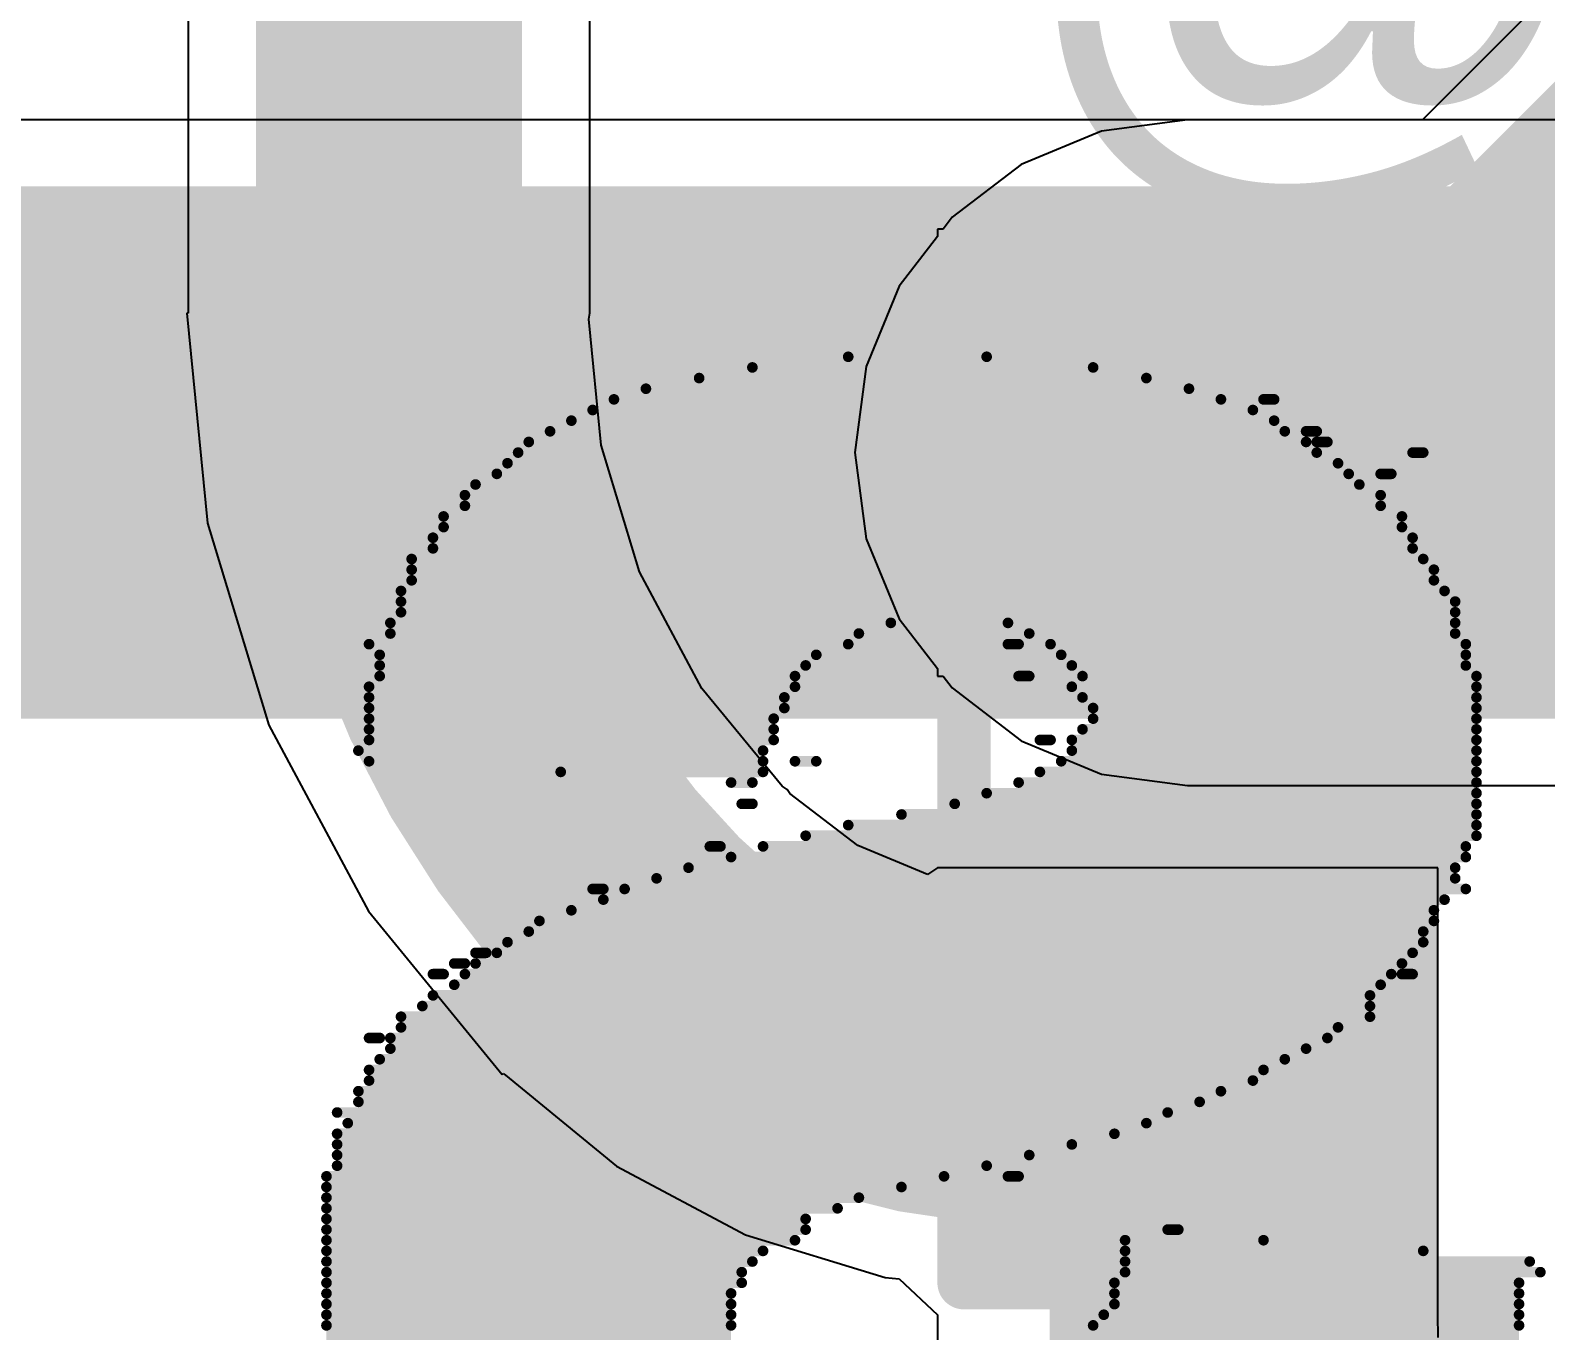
# Model space of a CAD drawing. Header units: millimetres. Extents: x -41 to 155, y -111 to 87.
# Drawn here: x -10.685 to -7.071, y 9.817 to 12.92 of the extents above; entities that cross this region are included whole.
import ezdxf

# ---------------------------------------------------------------- set-up
doc = ezdxf.new("R2010")
doc.units = ezdxf.units.MM
for name, color, linetype in [('BottomLayer', 5, 'Continuous'), ('BottomOverlay', 54, 'Continuous'), ('DrillDrawing', 1, 'Continuous'), ('Mechanical1', 6, 'Continuous'), ('Mechanical2', 216, 'Continuous'), ('TopLayer', 1, 'Continuous'), ('TopOverlay', 2, 'Continuous'), ('TopPaste', 8, 'Continuous'), ('TopSolder', 216, 'Continuous'), ('ViaHoleLayer', 16, 'Continuous')]:
    doc.layers.add(name, color=color, linetype=linetype)
doc.styles.add('Arial', font='', dxfattribs={"height": 0.2})
doc.styles.get('Arial').set_extended_font_data('Arial')

# ---------------------------------------------------------------- blocks, each defined once
blk = doc.blocks.new('R___0603_83')
at = {"layer": 'TopLayer'}
for points in [[(-0.38099746, 0.44450508), (-0.38099746, -0.44449492), (-1.14299746, -0.44449492), (-1.14299746, 0.44450508)], [(1.14299746, 0.44449492), (1.14299746, -0.44450508), (0.38099746, -0.44450508), (0.38099746, 0.44449492)]]:
    blk.add_hatch(color=1, dxfattribs=at).paths.add_polyline_path(points)
at = {"layer": 'TopPaste'}
for points in [[(-0.38099746, 0.44450508), (-0.38099746, -0.44449492), (-1.14299746, -0.44449492), (-1.14299746, 0.44450508)], [(1.14299746, 0.44449492), (1.14299746, -0.44450508), (0.38099746, -0.44450508), (0.38099746, 0.44449492)]]:
    blk.add_hatch(color=8, dxfattribs=at).paths.add_polyline_path(points)
at = {"layer": 'TopSolder'}
for points in [[(-0.27939746, 0.54610508), (-0.27939746, -0.5460949199999999), (-1.24459746, -0.5460949199999999), (-1.24459746, 0.54610508)], [(1.24459746, 0.5460949199999999), (1.24459746, -0.54610508), (0.27939746, -0.54610508), (0.27939746, 0.5460949199999999)]]:
    blk.add_hatch(color=216, dxfattribs=at).paths.add_polyline_path(points)
at = {"layer": 'TopOverlay', "const_width": 0.127}
for points in [[(-1.2192, 0.53340508), (-1.21920254, -0.53339492)], [(-1.2192, 0.53340508), (1.21920254, 0.53339492)], [(1.21920254, 0.53339492), (1.2192, -0.53340508)], [(-1.21920254, -0.53339492), (1.2192, -0.53340508)]]:
    blk.add_lwpolyline(points, dxfattribs=at)
at = {"layer": 'TopOverlay', "const_width": 0.0635}
for points in [[(-1.25095, 0.53340508, 1), (-1.18745, 0.53340508, 1)], [(-1.25095, 0.53340508, 1), (-1.18745, 0.53340508, 1)], [(1.18745254, 0.53339492, 1), (1.25095254, 0.53339492, 1)], [(1.18745254, 0.53339492, 1), (1.25095254, 0.53339492, 1)], [(-1.25095254, -0.53339492, 1), (-1.18745254, -0.53339492, 1)], [(-1.25095254, -0.53339492, 1), (-1.18745254, -0.53339492, 1)], [(1.18745, -0.53340508, 1), (1.25095, -0.53340508, 1)], [(1.18745, -0.53340508, 1), (1.25095, -0.53340508, 1)]]:
    blk.add_lwpolyline(points, format="xyb", close=True, dxfattribs=at)

msp = doc.modelspace()

# ---------------------------------------------------------------- hatches: boundary and pattern name
at = {"layer": 'BottomLayer'}
h = msp.add_hatch(color=5, dxfattribs=at)
edge = h.paths.add_edge_path()
edge.add_arc((-7.03579746, 11.91259746), 0.2999994, 0, 360)
at = {"layer": 'TopLayer'}
h = msp.add_hatch(color=1, dxfattribs=at)
edge = h.paths.add_edge_path()
edge.add_arc((-7.03579746, 11.91259746), 0.2999994, 0, 360)
at = {"layer": 'ViaHoleLayer'}
h = msp.add_hatch(color=16, dxfattribs=at)
edge = h.paths.add_edge_path()
edge.add_arc((-7.03579746, 11.91259746), 0.1499997, 0, 360)

# ---------------------------------------------------------------- linework, layer by layer
at = {"layer": 'BottomLayer'}
for p, q in [((-1.72998384, 18.34157114), (-7.36476556, 12.70679196)), ((-7.36476556, 12.70679196), (-16.86682936, 12.70679196))]:
    msp.add_line(p, q, dxfattribs=at)
at = {"layer": 'BottomLayer', "const_width": 1.27}
for points in [[(-7.03579746, 11.91259746), (-1.16839492, 17.78)], [(-17.19579746, 11.91259746), (-7.03579746, 11.91259746)]]:
    msp.add_lwpolyline(points, dxfattribs=at)
at = {"layer": 'BottomLayer', "const_width": 0.635}
msp.add_lwpolyline([(-7.353297459999999, 11.91259746, 1), (-6.71829746, 11.91259746, 1)], format="xyb", close=True, dxfattribs=at)
msp.add_lwpolyline([(-7.353297459999999, 11.91259746, 1), (-6.71829746, 11.91259746, 1)], format="xyb", close=True, dxfattribs=at)
at = {"layer": 'BottomOverlay', "const_width": 0.0254}
for points in [[(-8.7343996, 12.1412), (-8.4041996, 12.1412)], [(-8.9629996, 12.1158), (-8.150199599999999, 12.1158)], [(-9.2169996, 12.065), (-7.9215996, 12.065)], [(-9.0899996, 12.0904), (-8.0231996, 12.0904)], [(-9.2931996, 12.0396), (-7.845399599999999, 12.0396)], [(-7.743799599999999, 12.0396), (-7.718399599999999, 12.0396)], [(-9.394799599999999, 11.9888), (-7.718399599999999, 11.9888)], [(-9.343999599999998, 12.0142), (-7.769199599999999, 12.0142)], [(-9.4455996, 11.9634), (-7.692999599999999, 11.9634)], [(-7.642199599999999, 11.9634), (-7.616799599999999, 11.9634)], [(-9.496399599999998, 11.938), (-7.642199599999999, 11.938)], [(-7.616799599999999, 11.938), (-7.591399599999999, 11.938)], [(-9.547199599999999, 11.8872), (-7.5659996, 11.8872)], [(-9.5217996, 11.9126), (-7.616799599999999, 11.9126)], [(-7.3881996, 11.9126), (-7.3627996, 11.9126)], [(-9.572599599999998, 11.8618), (-7.5405996, 11.8618)], [(-7.4643996, 11.8618), (-7.4389996, 11.8618)], [(-9.648799599999998, 11.811), (-7.4643996, 11.811)], [(-9.623399599999999, 11.8364), (-7.5151996, 11.8364)], [(-9.648799599999998, 11.7856), (-7.4643996, 11.7856)], [(-9.699599599999999, 11.7602), (-7.4135996, 11.7602)], [(-9.724999599999999, 11.7094), (-7.3881996, 11.7094)], [(-9.699599599999999, 11.7348), (-7.4135996, 11.7348)], [(-9.724999599999999, 11.684), (-7.3881996, 11.684)], [(-9.7757996, 11.6586), (-7.3627996, 11.6586)], [(-9.7757996, 11.6332), (-7.3373996, 11.6332)], [(-9.7757996, 11.6078), (-7.3373996, 11.6078)], [(-9.801199599999999, 11.5824), (-7.3119996, 11.5824)], [(-9.801199599999999, 11.557), (-7.2865996, 11.557)], [(-9.801199599999999, 11.5316), (-7.2865996, 11.5316)], [(-9.8265996, 11.5062), (-8.6327996, 11.5062)], [(-8.3533996, 11.5062), (-7.2865996, 11.5062)], [(-9.877399599999999, 11.4554), (-8.7343996, 11.4554)], [(-9.8265996, 11.4808), (-8.7089996, 11.4808)], [(-8.3533996, 11.4554), (-8.3279996, 11.4554)], [(-8.302599599999999, 11.4808), (-7.2865996, 11.4808)], [(-8.2517996, 11.4554), (-7.2611996, 11.4554)], [(-9.8519996, 11.43), (-8.8105996, 11.43)], [(-8.226399599999999, 11.43), (-7.2611996, 11.43)], [(-9.8519996, 11.4046), (-8.8359996, 11.4046)], [(-9.8519996, 11.3792), (-8.8613996, 11.3792)], [(-8.3279996, 11.3792), (-8.302599599999999, 11.3792)], [(-8.2009996, 11.4046), (-7.2611996, 11.4046)], [(-8.1755996, 11.3792), (-7.2357996, 11.3792)], [(-9.877399599999999, 11.3538), (-8.8613996, 11.3538)], [(-8.2009996, 11.3538), (-7.2357996, 11.3538)], [(-9.877399599999999, 11.3284), (-8.8867996, 11.3284)], [(-9.877399599999999, 11.303), (-8.8867996, 11.303)], [(-8.1755996, 11.3284), (-7.2357996, 11.3284)], [(-8.150199599999999, 11.303), (-7.2357996, 11.303)], [(-9.877399599999999, 11.2776), (-8.9121996, 11.2776)], [(-8.150199599999999, 11.2776), (-7.2357996, 11.2776)], [(-9.877399599999999, 11.2522), (-8.9121996, 11.2522)], [(-8.1755996, 11.2522), (-7.2357996, 11.2522)], [(-9.9027996, 11.2014), (-8.9375996, 11.2014)], [(-9.877399599999999, 11.2268), (-8.9121996, 11.2268)], [(-8.2771996, 11.2268), (-8.2517996, 11.2268)], [(-8.2009996, 11.2268), (-7.2357996, 11.2268)], [(-8.2009996, 11.2014), (-7.2357996, 11.2014)], [(-9.877399599999999, 11.176), (-8.9375996, 11.176)], [(-8.8613996, 11.176), (-8.8105996, 11.176)], [(-8.226399599999999, 11.176), (-7.2357996, 11.176)], [(-9.420199599999998, 11.1506), (-8.9375996, 11.1506)], [(-9.0137996, 11.1252), (-8.9629996, 11.1252)], [(-8.3279996, 11.1252), (-7.2357996, 11.1252)], [(-8.2771996, 11.1506), (-7.2357996, 11.1506)], [(-8.4041996, 11.0998), (-7.2357996, 11.0998)], [(-8.9883996, 11.0744), (-8.9629996, 11.0744)], [(-8.607399599999999, 11.049), (-7.2357996, 11.049)], [(-8.4803996, 11.0744), (-7.2357996, 11.0744)], [(-8.7343996, 11.0236), (-7.2357996, 11.0236)], [(-8.8359996, 10.9982), (-7.2357996, 10.9982)], [(-9.0645996, 10.9728), (-9.0391996, 10.9728)], [(-9.0137996, 10.9474), (-7.2611996, 10.9474)], [(-8.9375996, 10.9728), (-7.2611996, 10.9728)], [(-9.1153996, 10.922), (-7.2865996, 10.922)], [(-9.343999599999998, 10.8712), (-9.318599599999999, 10.8712)], [(-9.267799599999998, 10.8712), (-7.2611996, 10.8712)], [(-9.191599599999998, 10.8966), (-7.2865996, 10.8966)], [(-9.318599599999999, 10.8458), (-7.3119996, 10.8458)], [(-9.394799599999999, 10.8204), (-7.3373996, 10.8204)], [(-9.496399599999998, 10.7696), (-7.3627996, 10.7696)], [(-9.470999599999999, 10.795), (-7.3373996, 10.795)], [(-9.547199599999999, 10.7442), (-7.3627996, 10.7442)], [(-9.6741996, 10.6934), (-9.648799599999998, 10.6934)], [(-9.623399599999999, 10.7188), (-9.5979996, 10.7188)], [(-9.623399599999999, 10.6934), (-7.4135996, 10.6934)], [(-9.572599599999998, 10.7188), (-7.3881996, 10.7188)], [(-9.724999599999999, 10.668), (-9.699599599999999, 10.668)], [(-9.648799599999998, 10.668), (-7.4389996, 10.668)], [(-7.4135996, 10.668), (-7.3881996, 10.668)], [(-9.724999599999999, 10.6172), (-7.4897996, 10.6172)], [(-9.6741996, 10.6426), (-7.4643996, 10.6426)], [(-9.7503996, 10.5918), (-7.4897996, 10.5918)], [(-9.801199599999999, 10.5664), (-7.4897996, 10.5664)], [(-9.877399599999999, 10.5156), (-9.8519996, 10.5156)], [(-9.8265996, 10.5156), (-7.591399599999999, 10.5156)], [(-9.801199599999999, 10.541), (-7.5659996, 10.541)], [(-9.8265996, 10.4902), (-7.642199599999999, 10.4902)], [(-9.877399599999999, 10.4394), (-7.743799599999999, 10.4394)], [(-9.8519996, 10.4648), (-7.692999599999999, 10.4648)], [(-9.877399599999999, 10.414), (-7.769199599999999, 10.414)], [(-9.9027996, 10.3886), (-7.845399599999999, 10.3886)], [(-9.9027996, 10.3632), (-7.896199599999999, 10.3632)], [(-9.953599599999999, 10.3378), (-7.972399599999999, 10.3378)], [(-9.9281996, 10.3124), (-8.0231996, 10.3124)], [(-9.953599599999999, 10.287), (-8.0993996, 10.287)], [(-9.953599599999999, 10.2616), (-8.2009996, 10.2616)], [(-9.953599599999999, 10.2362), (-8.302599599999999, 10.2362)], [(-9.9789996, 10.1854), (-8.5057996, 10.1854)], [(-9.953599599999999, 10.2108), (-8.4041996, 10.2108)], [(-8.3533996, 10.1854), (-8.3279996, 10.1854)], [(-9.9789996, 10.16), (-8.607399599999999, 10.16)], [(-9.9789996, 10.1346), (-8.7089996, 10.1346)], [(-9.9789996, 10.1092), (-8.7597996, 10.1092)], [(-9.9789996, 10.0838), (-8.8359996, 10.0838)], [(-9.9789996, 10.0584), (-8.8359996, 10.0584)], [(-7.972399599999999, 10.0584), (-7.946999599999999, 10.0584)], [(-9.9789996, 10.033), (-8.8613996, 10.033)], [(-9.9789996, 10.0076), (-8.9375996, 10.0076)], [(-8.073999599999999, 10.033), (-7.743799599999999, 10.033)], [(-8.073999599999999, 10.0076), (-7.3627996, 10.0076)], [(-9.9789996, 9.9822), (-8.9629996, 9.9822)], [(-8.073999599999999, 9.9822), (-7.1087996, 9.9822)], [(-9.9789996, 9.9568), (-8.9883996, 9.9568)], [(-9.9789996, 9.9314), (-8.9883996, 9.9314)], [(-8.0993996, 9.9314), (-7.1341996, 9.9314)], [(-8.073999599999999, 9.9568), (-7.0833996, 9.9568)], [(-9.9789996, 9.906), (-9.0137996, 9.906)], [(-8.0993996, 9.906), (-7.1341996, 9.906)], [(-9.9789996, 9.8806), (-9.0137996, 9.8806)], [(-8.0993996, 9.8806), (-7.1341996, 9.8806)], [(-9.9789996, 9.8552), (-9.0137996, 9.8552)], [(-9.9789996, 9.8298), (-9.0137996, 9.8298)], [(-8.150199599999999, 9.8298), (-7.1341996, 9.8298)], [(-8.1247996, 9.8552), (-7.1341996, 9.8552)], [(-9.9789996, 9.8044), (-9.0137996, 9.8044)], [(-8.1247996, 9.8044), (-7.1341996, 9.8044)]]:
    msp.add_lwpolyline(points, dxfattribs=at)
at = {"layer": 'BottomOverlay', "const_width": 0.0127}
for points in [[(-8.7407496, 12.1412, 1), (-8.728049599999999, 12.1412, 1)], [(-8.4105496, 12.1412, 1), (-8.397849599999999, 12.1412, 1)], [(-8.9693496, 12.1158, 1), (-8.956649599999999, 12.1158, 1)], [(-8.1565496, 12.1158, 1), (-8.1438496, 12.1158, 1)], [(-9.223349599999999, 12.065, 1), (-9.2106496, 12.065, 1)], [(-9.0963496, 12.0904, 1), (-9.0836496, 12.0904, 1)], [(-8.0295496, 12.0904, 1), (-8.0168496, 12.0904, 1)], [(-7.9279496, 12.065, 1), (-7.9152496, 12.065, 1)], [(-9.299549599999999, 12.0396, 1), (-9.2868496, 12.0396, 1)], [(-7.8517496, 12.0396, 1), (-7.8390496, 12.0396, 1)], [(-7.750149599999999, 12.0396, 1), (-7.7374496, 12.0396, 1)], [(-7.7247496, 12.0396, 1), (-7.712049599999999, 12.0396, 1)], [(-9.4011496, 11.9888, 1), (-9.3884496, 11.9888, 1)], [(-9.3503496, 12.0142, 1), (-9.337649599999999, 12.0142, 1)], [(-7.7755496, 12.0142, 1), (-7.7628496, 12.0142, 1)], [(-7.7247496, 11.9888, 1), (-7.712049599999999, 11.9888, 1)], [(-9.451949599999999, 11.9634, 1), (-9.4392496, 11.9634, 1)], [(-7.6993496, 11.9634, 1), (-7.6866496, 11.9634, 1)], [(-7.6485496, 11.9634, 1), (-7.635849599999999, 11.9634, 1)], [(-7.6231496, 11.9634, 1), (-7.6104496, 11.9634, 1)], [(-9.5027496, 11.938, 1), (-9.490049599999999, 11.938, 1)], [(-7.6485496, 11.938, 1), (-7.635849599999999, 11.938, 1)], [(-7.6231496, 11.938, 1), (-7.6104496, 11.938, 1)], [(-7.597749599999999, 11.938, 1), (-7.5850496, 11.938, 1)], [(-9.5535496, 11.8872, 1), (-9.5408496, 11.8872, 1)], [(-9.528149599999999, 11.9126, 1), (-9.5154496, 11.9126, 1)], [(-7.6231496, 11.9126, 1), (-7.6104496, 11.9126, 1)], [(-7.5723496, 11.8872, 1), (-7.559649599999999, 11.8872, 1)], [(-7.3945496, 11.9126, 1), (-7.3818496, 11.9126, 1)], [(-7.369149599999999, 11.9126, 1), (-7.356449599999999, 11.9126, 1)], [(-9.5789496, 11.8618, 1), (-9.566249599999999, 11.8618, 1)], [(-7.5469496, 11.8618, 1), (-7.5342496, 11.8618, 1)], [(-7.4707496, 11.8618, 1), (-7.4580496, 11.8618, 1)], [(-7.445349599999999, 11.8618, 1), (-7.4326496, 11.8618, 1)], [(-9.6551496, 11.811, 1), (-9.642449599999999, 11.811, 1)], [(-9.6297496, 11.8364, 1), (-9.6170496, 11.8364, 1)], [(-7.521549599999999, 11.8364, 1), (-7.5088496, 11.8364, 1)], [(-7.4707496, 11.811, 1), (-7.4580496, 11.811, 1)], [(-9.6551496, 11.7856, 1), (-9.642449599999999, 11.7856, 1)], [(-7.4707496, 11.7856, 1), (-7.4580496, 11.7856, 1)], [(-9.7059496, 11.7602, 1), (-9.6932496, 11.7602, 1)], [(-7.4199496, 11.7602, 1), (-7.407249599999999, 11.7602, 1)], [(-9.7313496, 11.7094, 1), (-9.718649599999999, 11.7094, 1)], [(-9.7059496, 11.7348, 1), (-9.6932496, 11.7348, 1)], [(-7.4199496, 11.7348, 1), (-7.407249599999999, 11.7348, 1)], [(-7.3945496, 11.7094, 1), (-7.3818496, 11.7094, 1)], [(-9.7313496, 11.684, 1), (-9.718649599999999, 11.684, 1)], [(-7.3945496, 11.684, 1), (-7.3818496, 11.684, 1)], [(-9.7821496, 11.6586, 1), (-9.7694496, 11.6586, 1)], [(-9.7821496, 11.6332, 1), (-9.7694496, 11.6332, 1)], [(-7.369149599999999, 11.6586, 1), (-7.356449599999999, 11.6586, 1)], [(-7.3437496, 11.6332, 1), (-7.331049599999999, 11.6332, 1)], [(-9.7821496, 11.6078, 1), (-9.7694496, 11.6078, 1)], [(-7.3437496, 11.6078, 1), (-7.331049599999999, 11.6078, 1)], [(-9.8075496, 11.5824, 1), (-9.7948496, 11.5824, 1)], [(-9.8075496, 11.557, 1), (-9.7948496, 11.557, 1)], [(-7.318349599999999, 11.5824, 1), (-7.3056496, 11.5824, 1)], [(-7.292949599999999, 11.557, 1), (-7.280249599999999, 11.557, 1)], [(-9.8075496, 11.5316, 1), (-9.7948496, 11.5316, 1)], [(-7.292949599999999, 11.5316, 1), (-7.280249599999999, 11.5316, 1)], [(-9.8329496, 11.5062, 1), (-9.8202496, 11.5062, 1)], [(-8.6391496, 11.5062, 1), (-8.626449599999999, 11.5062, 1)], [(-8.3597496, 11.5062, 1), (-8.3470496, 11.5062, 1)], [(-7.292949599999999, 11.5062, 1), (-7.280249599999999, 11.5062, 1)], [(-9.8837496, 11.4554, 1), (-9.8710496, 11.4554, 1)], [(-9.8329496, 11.4808, 1), (-9.8202496, 11.4808, 1)], [(-8.7407496, 11.4554, 1), (-8.728049599999999, 11.4554, 1)], [(-8.7153496, 11.4808, 1), (-8.702649599999999, 11.4808, 1)], [(-8.3597496, 11.4554, 1), (-8.3470496, 11.4554, 1)], [(-8.3343496, 11.4554, 1), (-8.3216496, 11.4554, 1)], [(-8.3089496, 11.4808, 1), (-8.2962496, 11.4808, 1)], [(-8.2581496, 11.4554, 1), (-8.2454496, 11.4554, 1)], [(-7.292949599999999, 11.4808, 1), (-7.280249599999999, 11.4808, 1)], [(-7.2675496, 11.4554, 1), (-7.254849599999999, 11.4554, 1)], [(-9.8583496, 11.43, 1), (-9.8456496, 11.43, 1)], [(-8.8169496, 11.43, 1), (-8.804249599999999, 11.43, 1)], [(-8.2327496, 11.43, 1), (-8.2200496, 11.43, 1)], [(-7.2675496, 11.43, 1), (-7.254849599999999, 11.43, 1)], [(-9.8583496, 11.4046, 1), (-9.8456496, 11.4046, 1)], [(-9.8583496, 11.3792, 1), (-9.8456496, 11.3792, 1)], [(-8.8677496, 11.3792, 1), (-8.8550496, 11.3792, 1)], [(-8.842349599999999, 11.4046, 1), (-8.8296496, 11.4046, 1)], [(-8.3343496, 11.3792, 1), (-8.3216496, 11.3792, 1)], [(-8.3089496, 11.3792, 1), (-8.2962496, 11.3792, 1)], [(-8.2073496, 11.4046, 1), (-8.1946496, 11.4046, 1)], [(-8.1819496, 11.3792, 1), (-8.1692496, 11.3792, 1)], [(-7.2675496, 11.4046, 1), (-7.254849599999999, 11.4046, 1)], [(-7.242149599999999, 11.3792, 1), (-7.2294496, 11.3792, 1)], [(-9.8837496, 11.3538, 1), (-9.8710496, 11.3538, 1)], [(-8.8677496, 11.3538, 1), (-8.8550496, 11.3538, 1)], [(-8.2073496, 11.3538, 1), (-8.1946496, 11.3538, 1)], [(-7.242149599999999, 11.3538, 1), (-7.2294496, 11.3538, 1)], [(-9.8837496, 11.3284, 1), (-9.8710496, 11.3284, 1)], [(-9.8837496, 11.303, 1), (-9.8710496, 11.303, 1)], [(-8.8931496, 11.3284, 1), (-8.880449599999999, 11.3284, 1)], [(-8.8931496, 11.303, 1), (-8.880449599999999, 11.303, 1)], [(-8.1819496, 11.3284, 1), (-8.1692496, 11.3284, 1)], [(-8.1565496, 11.303, 1), (-8.1438496, 11.303, 1)], [(-7.242149599999999, 11.3284, 1), (-7.2294496, 11.3284, 1)], [(-7.242149599999999, 11.303, 1), (-7.2294496, 11.303, 1)], [(-9.8837496, 11.2776, 1), (-9.8710496, 11.2776, 1)], [(-8.918549599999999, 11.2776, 1), (-8.9058496, 11.2776, 1)], [(-8.1565496, 11.2776, 1), (-8.1438496, 11.2776, 1)], [(-7.242149599999999, 11.2776, 1), (-7.2294496, 11.2776, 1)], [(-9.8837496, 11.2522, 1), (-9.8710496, 11.2522, 1)], [(-8.918549599999999, 11.2522, 1), (-8.9058496, 11.2522, 1)], [(-8.1819496, 11.2522, 1), (-8.1692496, 11.2522, 1)], [(-7.242149599999999, 11.2522, 1), (-7.2294496, 11.2522, 1)], [(-9.909149600000001, 11.2014, 1), (-9.8964496, 11.2014, 1)], [(-9.8837496, 11.2268, 1), (-9.8710496, 11.2268, 1)], [(-8.9439496, 11.2014, 1), (-8.9312496, 11.2014, 1)], [(-8.918549599999999, 11.2268, 1), (-8.9058496, 11.2268, 1)], [(-8.2835496, 11.2268, 1), (-8.2708496, 11.2268, 1)], [(-8.2581496, 11.2268, 1), (-8.2454496, 11.2268, 1)], [(-8.2073496, 11.2268, 1), (-8.1946496, 11.2268, 1)], [(-8.2073496, 11.2014, 1), (-8.1946496, 11.2014, 1)], [(-7.242149599999999, 11.2268, 1), (-7.2294496, 11.2268, 1)], [(-7.242149599999999, 11.2014, 1), (-7.2294496, 11.2014, 1)], [(-9.8837496, 11.176, 1), (-9.8710496, 11.176, 1)], [(-8.9439496, 11.176, 1), (-8.9312496, 11.176, 1)], [(-8.8677496, 11.176, 1), (-8.8550496, 11.176, 1)], [(-8.8169496, 11.176, 1), (-8.804249599999999, 11.176, 1)], [(-8.2327496, 11.176, 1), (-8.2200496, 11.176, 1)], [(-7.242149599999999, 11.176, 1), (-7.2294496, 11.176, 1)], [(-9.4265496, 11.1506, 1), (-9.413849599999999, 11.1506, 1)], [(-9.0201496, 11.1252, 1), (-9.0074496, 11.1252, 1)], [(-8.9693496, 11.1252, 1), (-8.956649599999999, 11.1252, 1)], [(-8.9439496, 11.1506, 1), (-8.9312496, 11.1506, 1)], [(-8.3343496, 11.1252, 1), (-8.3216496, 11.1252, 1)], [(-8.2835496, 11.1506, 1), (-8.2708496, 11.1506, 1)], [(-7.242149599999999, 11.1506, 1), (-7.2294496, 11.1506, 1)], [(-7.242149599999999, 11.1252, 1), (-7.2294496, 11.1252, 1)], [(-8.4105496, 11.0998, 1), (-8.397849599999999, 11.0998, 1)], [(-7.242149599999999, 11.0998, 1), (-7.2294496, 11.0998, 1)], [(-8.994749599999999, 11.0744, 1), (-8.9820496, 11.0744, 1)], [(-8.9693496, 11.0744, 1), (-8.956649599999999, 11.0744, 1)], [(-8.613749599999998, 11.049, 1), (-8.6010496, 11.049, 1)], [(-8.4867496, 11.0744, 1), (-8.474049599999999, 11.0744, 1)], [(-7.242149599999999, 11.0744, 1), (-7.2294496, 11.0744, 1)], [(-7.242149599999999, 11.049, 1), (-7.2294496, 11.049, 1)], [(-8.7407496, 11.0236, 1), (-8.728049599999999, 11.0236, 1)], [(-7.242149599999999, 11.0236, 1), (-7.2294496, 11.0236, 1)], [(-8.842349599999999, 10.9982, 1), (-8.8296496, 10.9982, 1)], [(-7.242149599999999, 10.9982, 1), (-7.2294496, 10.9982, 1)], [(-9.070949599999999, 10.9728, 1), (-9.0582496, 10.9728, 1)], [(-9.0455496, 10.9728, 1), (-9.032849599999999, 10.9728, 1)], [(-9.0201496, 10.9474, 1), (-9.0074496, 10.9474, 1)], [(-8.9439496, 10.9728, 1), (-8.9312496, 10.9728, 1)], [(-7.2675496, 10.9728, 1), (-7.254849599999999, 10.9728, 1)], [(-7.2675496, 10.9474, 1), (-7.254849599999999, 10.9474, 1)], [(-9.1217496, 10.922, 1), (-9.109049599999999, 10.922, 1)], [(-7.292949599999999, 10.922, 1), (-7.280249599999999, 10.922, 1)], [(-9.3503496, 10.8712, 1), (-9.337649599999999, 10.8712, 1)], [(-9.3249496, 10.8712, 1), (-9.3122496, 10.8712, 1)], [(-9.2741496, 10.8712, 1), (-9.261449599999999, 10.8712, 1)], [(-9.1979496, 10.8966, 1), (-9.185249599999999, 10.8966, 1)], [(-7.292949599999999, 10.8966, 1), (-7.280249599999999, 10.8966, 1)], [(-7.2675496, 10.8712, 1), (-7.254849599999999, 10.8712, 1)], [(-9.3249496, 10.8458, 1), (-9.3122496, 10.8458, 1)], [(-7.318349599999999, 10.8458, 1), (-7.3056496, 10.8458, 1)], [(-9.4011496, 10.8204, 1), (-9.3884496, 10.8204, 1)], [(-7.3437496, 10.8204, 1), (-7.331049599999999, 10.8204, 1)], [(-9.5027496, 10.7696, 1), (-9.490049599999999, 10.7696, 1)], [(-9.4773496, 10.795, 1), (-9.4646496, 10.795, 1)], [(-7.369149599999999, 10.7696, 1), (-7.356449599999999, 10.7696, 1)], [(-7.3437496, 10.795, 1), (-7.331049599999999, 10.795, 1)], [(-9.5535496, 10.7442, 1), (-9.5408496, 10.7442, 1)], [(-7.369149599999999, 10.7442, 1), (-7.356449599999999, 10.7442, 1)], [(-9.680549599999999, 10.6934, 1), (-9.6678496, 10.6934, 1)], [(-9.6551496, 10.6934, 1), (-9.642449599999999, 10.6934, 1)], [(-9.6297496, 10.7188, 1), (-9.6170496, 10.7188, 1)], [(-9.6297496, 10.6934, 1), (-9.6170496, 10.6934, 1)], [(-9.604349599999999, 10.7188, 1), (-9.5916496, 10.7188, 1)], [(-9.5789496, 10.7188, 1), (-9.566249599999999, 10.7188, 1)], [(-7.4199496, 10.6934, 1), (-7.407249599999999, 10.6934, 1)], [(-7.3945496, 10.7188, 1), (-7.3818496, 10.7188, 1)], [(-9.7313496, 10.668, 1), (-9.718649599999999, 10.668, 1)], [(-9.7059496, 10.668, 1), (-9.6932496, 10.668, 1)], [(-9.6551496, 10.668, 1), (-9.642449599999999, 10.668, 1)], [(-7.445349599999999, 10.668, 1), (-7.4326496, 10.668, 1)], [(-7.4199496, 10.668, 1), (-7.407249599999999, 10.668, 1)], [(-7.3945496, 10.668, 1), (-7.3818496, 10.668, 1)], [(-9.7313496, 10.6172, 1), (-9.718649599999999, 10.6172, 1)], [(-9.680549599999999, 10.6426, 1), (-9.6678496, 10.6426, 1)], [(-7.4961496, 10.6172, 1), (-7.483449599999999, 10.6172, 1)], [(-7.4707496, 10.6426, 1), (-7.4580496, 10.6426, 1)], [(-9.7567496, 10.5918, 1), (-9.7440496, 10.5918, 1)], [(-7.4961496, 10.5918, 1), (-7.483449599999999, 10.5918, 1)], [(-9.8075496, 10.5664, 1), (-9.7948496, 10.5664, 1)], [(-7.4961496, 10.5664, 1), (-7.483449599999999, 10.5664, 1)], [(-9.8837496, 10.5156, 1), (-9.8710496, 10.5156, 1)], [(-9.8583496, 10.5156, 1), (-9.8456496, 10.5156, 1)], [(-9.8329496, 10.5156, 1), (-9.8202496, 10.5156, 1)], [(-9.8075496, 10.541, 1), (-9.7948496, 10.541, 1)], [(-7.597749599999999, 10.5156, 1), (-7.5850496, 10.5156, 1)], [(-7.5723496, 10.541, 1), (-7.559649599999999, 10.541, 1)], [(-9.8329496, 10.4902, 1), (-9.8202496, 10.4902, 1)], [(-7.6485496, 10.4902, 1), (-7.635849599999999, 10.4902, 1)], [(-9.8837496, 10.4394, 1), (-9.8710496, 10.4394, 1)], [(-9.8583496, 10.4648, 1), (-9.8456496, 10.4648, 1)], [(-7.750149599999999, 10.4394, 1), (-7.7374496, 10.4394, 1)], [(-7.6993496, 10.4648, 1), (-7.6866496, 10.4648, 1)], [(-9.8837496, 10.414, 1), (-9.8710496, 10.414, 1)], [(-7.7755496, 10.414, 1), (-7.7628496, 10.414, 1)], [(-9.909149600000001, 10.3886, 1), (-9.8964496, 10.3886, 1)], [(-9.909149600000001, 10.3632, 1), (-9.8964496, 10.3632, 1)], [(-7.9025496, 10.3632, 1), (-7.8898496, 10.3632, 1)], [(-7.8517496, 10.3886, 1), (-7.8390496, 10.3886, 1)], [(-9.959949599999998, 10.3378, 1), (-9.947249600000001, 10.3378, 1)], [(-7.9787496, 10.3378, 1), (-7.9660496, 10.3378, 1)], [(-9.9345496, 10.3124, 1), (-9.9218496, 10.3124, 1)], [(-8.0295496, 10.3124, 1), (-8.0168496, 10.3124, 1)], [(-9.959949599999998, 10.287, 1), (-9.947249600000001, 10.287, 1)], [(-9.959949599999998, 10.2616, 1), (-9.947249600000001, 10.2616, 1)], [(-8.2073496, 10.2616, 1), (-8.1946496, 10.2616, 1)], [(-8.1057496, 10.287, 1), (-8.0930496, 10.287, 1)], [(-9.959949599999998, 10.2362, 1), (-9.947249600000001, 10.2362, 1)], [(-8.3089496, 10.2362, 1), (-8.2962496, 10.2362, 1)], [(-9.9853496, 10.1854, 1), (-9.972649599999999, 10.1854, 1)], [(-9.959949599999998, 10.2108, 1), (-9.947249600000001, 10.2108, 1)], [(-8.512149599999999, 10.1854, 1), (-8.499449599999998, 10.1854, 1)], [(-8.4105496, 10.2108, 1), (-8.397849599999999, 10.2108, 1)], [(-8.3597496, 10.1854, 1), (-8.3470496, 10.1854, 1)], [(-8.3343496, 10.1854, 1), (-8.3216496, 10.1854, 1)], [(-9.9853496, 10.16, 1), (-9.972649599999999, 10.16, 1)], [(-8.613749599999998, 10.16, 1), (-8.6010496, 10.16, 1)], [(-9.9853496, 10.1346, 1), (-9.972649599999999, 10.1346, 1)], [(-9.9853496, 10.1092, 1), (-9.972649599999999, 10.1092, 1)], [(-8.766149599999999, 10.1092, 1), (-8.7534496, 10.1092, 1)], [(-8.7153496, 10.1346, 1), (-8.702649599999999, 10.1346, 1)], [(-9.9853496, 10.0838, 1), (-9.972649599999999, 10.0838, 1)], [(-8.842349599999999, 10.0838, 1), (-8.8296496, 10.0838, 1)], [(-9.9853496, 10.0584, 1), (-9.972649599999999, 10.0584, 1)], [(-8.842349599999999, 10.0584, 1), (-8.8296496, 10.0584, 1)], [(-7.9787496, 10.0584, 1), (-7.9660496, 10.0584, 1)], [(-7.9533496, 10.0584, 1), (-7.9406496, 10.0584, 1)], [(-9.9853496, 10.033, 1), (-9.972649599999999, 10.033, 1)], [(-9.9853496, 10.0076, 1), (-9.972649599999999, 10.0076, 1)], [(-8.9439496, 10.0076, 1), (-8.9312496, 10.0076, 1)], [(-8.8677496, 10.033, 1), (-8.8550496, 10.033, 1)], [(-8.0803496, 10.033, 1), (-8.0676496, 10.033, 1)], [(-8.0803496, 10.0076, 1), (-8.0676496, 10.0076, 1)], [(-7.750149599999999, 10.033, 1), (-7.7374496, 10.033, 1)], [(-7.369149599999999, 10.0076, 1), (-7.356449599999999, 10.0076, 1)], [(-9.9853496, 9.9822, 1), (-9.972649599999999, 9.9822, 1)], [(-8.9693496, 9.9822, 1), (-8.956649599999999, 9.9822, 1)], [(-8.0803496, 9.9822, 1), (-8.0676496, 9.9822, 1)], [(-7.1151496, 9.9822, 1), (-7.102449599999999, 9.9822, 1)], [(-9.9853496, 9.9568, 1), (-9.972649599999999, 9.9568, 1)], [(-9.9853496, 9.9314, 1), (-9.972649599999999, 9.9314, 1)], [(-8.994749599999999, 9.9568, 1), (-8.9820496, 9.9568, 1)], [(-8.994749599999999, 9.9314, 1), (-8.9820496, 9.9314, 1)], [(-8.1057496, 9.9314, 1), (-8.0930496, 9.9314, 1)], [(-8.0803496, 9.9568, 1), (-8.0676496, 9.9568, 1)], [(-7.140549599999999, 9.9314, 1), (-7.127849599999999, 9.9314, 1)], [(-7.089749599999999, 9.9568, 1), (-7.0770496, 9.9568, 1)], [(-9.9853496, 9.906, 1), (-9.972649599999999, 9.906, 1)], [(-9.0201496, 9.906, 1), (-9.0074496, 9.906, 1)], [(-8.1057496, 9.906, 1), (-8.0930496, 9.906, 1)], [(-7.140549599999999, 9.906, 1), (-7.127849599999999, 9.906, 1)], [(-9.9853496, 9.8806, 1), (-9.972649599999999, 9.8806, 1)], [(-9.0201496, 9.8806, 1), (-9.0074496, 9.8806, 1)], [(-8.1057496, 9.8806, 1), (-8.0930496, 9.8806, 1)], [(-7.140549599999999, 9.8806, 1), (-7.127849599999999, 9.8806, 1)], [(-9.9853496, 9.8552, 1), (-9.972649599999999, 9.8552, 1)], [(-9.9853496, 9.8298, 1), (-9.972649599999999, 9.8298, 1)], [(-9.0201496, 9.8552, 1), (-9.0074496, 9.8552, 1)], [(-9.0201496, 9.8298, 1), (-9.0074496, 9.8298, 1)], [(-8.1565496, 9.8298, 1), (-8.1438496, 9.8298, 1)], [(-8.1311496, 9.8552, 1), (-8.1184496, 9.8552, 1)], [(-7.140549599999999, 9.8552, 1), (-7.127849599999999, 9.8552, 1)], [(-7.140549599999999, 9.8298, 1), (-7.127849599999999, 9.8298, 1)]]:
    msp.add_lwpolyline(points, format="xyb", close=True, dxfattribs=at)
at = {"layer": 'DrillDrawing', "const_width": 0.0508}
for points in [[(-7.289797459999999, 12.16659746), (-7.03579746, 12.03959746)], [(-7.289797459999999, 12.16659746), (-7.16279746, 11.91259746)], [(-7.289797459999999, 11.65859746), (-7.16279746, 11.91259746)], [(-7.289797459999999, 11.65859746), (-7.03579746, 11.78559746)]]:
    msp.add_lwpolyline(points, dxfattribs=at)
at = {"layer": 'DrillDrawing', "const_width": 0.0254}
for points in [[(-7.302497459999999, 12.16659746, 1), (-7.277097459999999, 12.16659746, 1)], [(-7.302497459999999, 12.16659746, 1), (-7.277097459999999, 12.16659746, 1)], [(-7.17549746, 11.91259746, 1), (-7.15009746, 11.91259746, 1)], [(-7.17549746, 11.91259746, 1), (-7.15009746, 11.91259746, 1)], [(-7.302497459999999, 11.65859746, 1), (-7.277097459999999, 11.65859746, 1)], [(-7.302497459999999, 11.65859746, 1), (-7.277097459999999, 11.65859746, 1)]]:
    msp.add_lwpolyline(points, format="xyb", close=True, dxfattribs=at)
at = {"layer": 'Mechanical1', "const_width": 0.254}
msp.add_lwpolyline([(-26.73261862, 19.82835506, -3.064050539179198), (-27.01640773999999, -19.42715952)], format="xyb", dxfattribs=at)
at = {"layer": 'Mechanical2', "const_width": 0.254}
msp.add_lwpolyline([(-27.77328456, 19.43499542, -3.216015777354795), (-28.0670254, -19.00832622)], format="xyb", dxfattribs=at)
at = {"layer": 'TopLayer'}
for p, q in [((-10.30890496, 13.4874), (-10.30890496, 12.24515712)), ((-9.35069504, 12.24515712), (-9.35069504, 13.4874)), ((-7.924794919999999, 12.70679196), (-8.130346959999999, 12.6797308)), ((-7.03579746, 12.70679196), (-7.924794919999999, 12.70679196)), ((-8.130346959999999, 12.6797308), (-8.32189344, 12.60038882)), ((-8.32189344, 12.60038882), (-8.48637622, 12.47417876)), ((-8.48637622, 12.47417876), (-8.50799924, 12.44599746)), ((-8.50799924, 12.44599746), (-8.52169492, 12.44599746)), ((-8.52169492, 12.44599746), (-8.52169492, 12.42814888)), ((-8.52169492, 12.42814888), (-8.612586279999999, 12.30969598)), ((-8.612586279999999, 12.30969598), (-8.69192826, 12.1181495)), ((-10.30890496, 12.24515712), (-10.3120698, 12.24515712)), ((-10.3120698, 12.24515712), (-10.26270744, 11.74396686)), ((-9.35355, 12.23080866), (-9.35069504, 12.24515712)), ((-9.323989479999998, 11.93068988), (-9.35355, 12.23080866)), ((-8.69192826, 12.1181495), (-8.71898942, 11.91259746)), ((-9.23226246, 11.62830542), (-9.323989479999998, 11.93068988)), ((-8.71898942, 11.91259746), (-8.69192826, 11.70704542)), ((-10.26270744, 11.74396686), (-10.1165152, 11.26203488)), ((-8.69192826, 11.70704542), (-8.612586279999999, 11.51549894)), ((-9.0833067, 11.34962678), (-9.23226246, 11.62830542)), ((-8.612586279999999, 11.51549894), (-8.52169492, 11.39704604)), ((-8.52169492, 11.39704604), (-8.52169492, 11.37919746)), ((-8.52169492, 11.37919746), (-8.50799924, 11.37919746)), ((-8.50799924, 11.37919746), (-8.48637622, 11.35101616)), ((-8.48637622, 11.35101616), (-8.32189344, 11.2248061)), ((-8.89199136, 11.11650812), (-9.0833067, 11.34962678)), ((-10.1165152, 11.26203488), (-9.87911156, 10.8178854)), ((-8.32189344, 11.2248061), (-8.130346959999999, 11.14546412)), ((-8.130346959999999, 11.14546412), (-7.924794919999999, 11.11840296)), ((-8.8798273, 11.10838012), (-8.89199136, 11.11650812)), ((-8.873721139999999, 11.0992412), (-8.8798273, 11.10838012)), ((-8.711427839999999, 10.97470754), (-8.873721139999999, 11.0992412)), ((-7.924794919999999, 11.11840296), (-7.03579746, 11.11840296)), ((-8.54561664, 10.90602594), (-8.711427839999999, 10.97470754)), ((-8.52170508, 10.92200508), (-8.54561664, 10.90602594)), ((-8.52170508, 10.92200254), (-8.52170508, 10.92200508)), ((-7.327905079999999, 10.92200254), (-8.52170508, 10.92200254)), ((-7.327905079999999, 9.85520508), (-7.327905079999999, 10.92200254)), ((-9.87911156, 10.8178854), (-9.5596202, 10.42858722)), ((-9.5596202, 10.42858722), (-9.55738246, 10.43082496)), ((-9.55738246, 10.43082496), (-9.55201544, 10.42723848)), ((-9.55201544, 10.42723848), (-9.2873068, 10.20999736)), ((-9.2873068, 10.20999736), (-8.979692479999999, 10.04557554)), ((-8.979692479999999, 10.04557554), (-8.64591108, 9.94432352)), ((-8.64591108, 9.94432352), (-8.61313238, 9.94109518)), ((-8.61313238, 9.94109518), (-8.521707619999999, 9.85520254)), ((-8.521707619999999, 9.85520254), (-8.52267536, 9.7286064)), ((-7.327902539999999, 9.85520508), (-7.327905079999999, 9.85520508)), ((-7.32748344, 9.80059), (-7.327902539999999, 9.85520508))]:
    msp.add_line(p, q, dxfattribs=at)
for points, const_width in [([(-9.8298, 12.24515712), (-9.8298, 13.4874)], 0.635), ([(-7.924794919999999, 11.91259746), (-7.03579746, 11.91259746)], 1.27), ([(-8.2987896, 10.38860254), (-7.92480508, 10.38860254)], 0.635), ([(-7.936699899999999, 10.37670772), (-7.92480508, 10.38860254)], 0.635), ([(-7.936699899999999, 8.86510038), (-7.936699899999999, 10.37670772)], 0.635)]:
    msp.add_lwpolyline(points, dxfattribs=dict(at, const_width=const_width))
for points, const_width in [([(-9.988549999999998, 12.24515712, 1), (-9.67105, 12.24515712, 1)], 0.3175), ([(-9.988549999999998, 12.24515712, 1), (-9.67105, 12.24515712, 1)], 0.3175), ([(-8.242294919999999, 11.91259746, 1), (-7.607294919999999, 11.91259746, 1)], 0.635), ([(-7.353297459999999, 11.91259746, 1), (-6.71829746, 11.91259746, 1)], 0.635), ([(-9.377354879999999, 10.76960254, 1), (-9.05985488, 10.76960254, 1)], 0.3175), ([(-9.377354879999999, 10.76960254, 1), (-9.05985488, 10.76960254, 1)], 0.3175), ([(-8.457539599999999, 10.38860254, 1), (-8.1400396, 10.38860254, 1)], 0.3175), ([(-8.457539599999999, 10.38860254, 1), (-8.1400396, 10.38860254, 1)], 0.3175), ([(-8.08355508, 10.38860254, 1), (-7.76605508, 10.38860254, 1)], 0.3175), ([(-8.08355508, 10.38860254, 1), (-7.76605508, 10.38860254, 1)], 0.3175), ([(-8.0954499, 10.37670772, 1), (-7.777949899999999, 10.37670772, 1)], 0.3175), ([(-8.0954499, 10.37670772, 1), (-7.777949899999999, 10.37670772, 1)], 0.3175)]:
    msp.add_lwpolyline(points, format="xyb", close=True, dxfattribs=dict(at, const_width=const_width))
at = {"layer": 'TopLayer', "const_width": 0.635}
for points in [[(-9.21860488, 10.76960254, -0.198912367379658), (-9.8298, 12.24515712)], [(-8.2987896, 10.38860254, -0.198912367379658), (-9.21860488, 10.76960254)]]:
    msp.add_lwpolyline(points, format="xyb", dxfattribs=at)

# ---------------------------------------------------------------- block references
at = {"rotation": 90}
msp.add_blockref('R___0603_83', (-7.924799999999999, 11.1506), dxfattribs=at)

# ---------------------------------------------------------------- texts
at = {"layer": 'TopOverlay', "style": 'Arial'}
msp.add_text('@', height=1.016, rotation=360, dxfattribs=at).set_placement((-8.34959976, 12.66580398))

doc.saveas('drawing.dxf')
